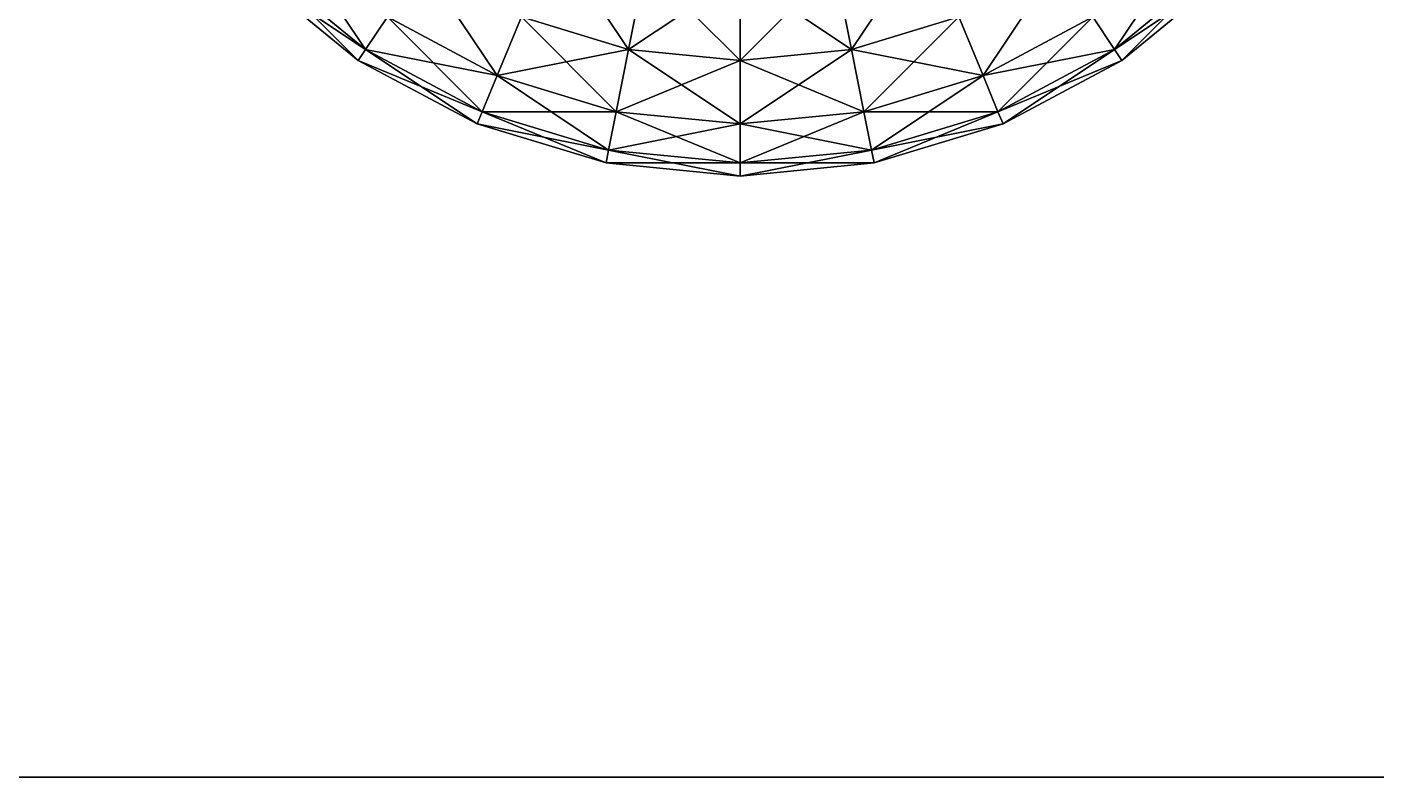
# Model space of a CAD drawing. Header units: millimetres. Extents: x -510 to 550, y -577 to 577.
# Drawn here: x 183.4 to 214.83, y -245 to -227.52 of the extents above; entities that cross this region are included whole.
import ezdxf

# ---------------------------------------------------------------- set-up
doc = ezdxf.new("R2010")
doc.units = ezdxf.units.MM
doc.layers.add('base_visual_7', color=7, linetype='Continuous', true_color=0x1f2b36)
doc.layers.add('base_visual_9', color=7, linetype='Continuous', true_color=0x5c6b75)

msp = doc.modelspace()

# ---------------------------------------------------------------- linework, layer by layer
at = {"layer": 'base_visual_7', "true_color": 0x1f2b36}
for points in [[(155, -245, 270), (245, -185, 270), (245, -245, 270)], [(155, -245, 270), (155, -185, 270), (245, -185, 270)], [(155, -245, 300), (245, -245, 300), (245, -185, 300)], [(155, -245, 300), (245, -185, 300), (155, -185, 300)], [(155, -245, 270), (245, -245, 270), (245, -245, 300)], [(155, -245, 270), (245, -245, 300), (155, -245, 300)]]:
    msp.add_3dface(points, dxfattribs=at)
at = {"layer": 'base_visual_9', "true_color": 0x5c6b75}
for points in [[(189.547, -225.453, 358.877), (191.282, -228.048, 361.879), (188.904, -226.096, 361.879)], [(189.547, -225.453, 358.877), (191.788, -227.291, 358.877), (191.282, -228.048, 361.879)], [(195.67, -225.453, 353.686), (197.405, -228.048, 356.111), (194.909, -227.291, 356.111)], [(195.67, -225.453, 353.686), (197.793, -226.096, 353.686), (197.405, -228.048, 356.111)], [(202.595, -228.048, 373.889), (204.33, -225.453, 376.314), (202.207, -226.096, 376.314)], [(202.595, -228.048, 373.889), (205.091, -227.291, 373.889), (204.33, -225.453, 376.314)], [(208.718, -228.048, 368.121), (210.453, -225.453, 371.123), (208.212, -227.291, 371.123)], [(208.718, -228.048, 368.121), (211.096, -226.096, 368.121), (210.453, -225.453, 371.123)], [(188.904, -226.096, 361.879), (191.111, -228.304, 365), (188.686, -226.314, 365)], [(188.686, -226.314, 365), (191.282, -228.048, 368.121), (188.904, -226.096, 368.121)], [(188.904, -226.096, 361.879), (191.282, -228.048, 361.879), (191.111, -228.304, 365)], [(188.904, -226.096, 368.121), (191.282, -228.048, 368.121), (191.788, -227.291, 371.123)], [(192.609, -226.061, 356.111), (194.343, -228.657, 358.877), (191.788, -227.291, 358.877)], [(192.609, -226.061, 356.111), (194.909, -227.291, 356.111), (194.343, -228.657, 358.877)], [(194.909, -227.291, 373.889), (197.405, -228.048, 373.889), (197.793, -226.096, 376.314)], [(197.793, -226.096, 353.686), (200, -228.304, 356.111), (197.405, -228.048, 356.111)], [(197.405, -228.048, 373.889), (200, -226.314, 376.314), (197.793, -226.096, 376.314)], [(197.793, -226.096, 353.686), (200, -226.314, 353.686), (200, -228.304, 356.111)], [(200, -226.314, 353.686), (202.207, -226.096, 353.686), (202.595, -228.048, 356.111)], [(200, -228.304, 373.889), (202.595, -228.048, 373.889), (202.207, -226.096, 376.314)], [(200, -228.304, 373.889), (202.207, -226.096, 376.314), (200, -226.314, 376.314)], [(202.207, -226.096, 353.686), (205.091, -227.291, 356.111), (202.595, -228.048, 356.111)], [(205.657, -228.657, 371.123), (207.391, -226.061, 373.889), (205.091, -227.291, 373.889)], [(205.657, -228.657, 371.123), (208.212, -227.291, 371.123), (207.391, -226.061, 373.889)], [(208.212, -227.291, 358.877), (211.096, -226.096, 361.879), (208.718, -228.048, 361.879)], [(208.718, -228.048, 361.879), (211.096, -226.096, 361.879), (211.314, -226.314, 365)], [(208.889, -228.304, 365), (211.096, -226.096, 368.121), (208.718, -228.048, 368.121)], [(208.889, -228.304, 365), (211.314, -226.314, 365), (211.096, -226.096, 368.121)], [(188.686, -226.314, 365), (191.111, -228.304, 365), (191.282, -228.048, 368.121)], [(197.405, -228.048, 373.889), (200, -228.304, 373.889), (200, -226.314, 376.314)], [(200, -226.314, 353.686), (202.595, -228.048, 356.111), (200, -228.304, 356.111)], [(208.718, -228.048, 361.879), (211.314, -226.314, 365), (208.889, -228.304, 365)], [(191.788, -227.291, 358.877), (193.995, -229.498, 361.879), (191.282, -228.048, 361.879)], [(191.282, -228.048, 368.121), (194.343, -228.657, 371.123), (191.788, -227.291, 371.123)], [(191.788, -227.291, 358.877), (194.343, -228.657, 358.877), (193.995, -229.498, 361.879)], [(191.788, -227.291, 371.123), (194.343, -228.657, 371.123), (194.909, -227.291, 373.889)], [(194.909, -227.291, 356.111), (197.116, -229.498, 358.877), (194.343, -228.657, 358.877)], [(194.343, -228.657, 371.123), (197.405, -228.048, 373.889), (194.909, -227.291, 373.889)], [(194.909, -227.291, 356.111), (197.405, -228.048, 356.111), (197.116, -229.498, 358.877)], [(202.595, -228.048, 356.111), (205.091, -227.291, 356.111), (205.657, -228.657, 358.877)], [(202.884, -229.498, 371.123), (205.091, -227.291, 373.889), (202.595, -228.048, 373.889)], [(202.884, -229.498, 371.123), (205.657, -228.657, 371.123), (205.091, -227.291, 373.889)], [(205.091, -227.291, 356.111), (208.212, -227.291, 358.877), (205.657, -228.657, 358.877)], [(205.657, -228.657, 358.877), (208.212, -227.291, 358.877), (208.718, -228.048, 361.879)], [(206.005, -229.498, 368.121), (208.212, -227.291, 371.123), (205.657, -228.657, 371.123)], [(206.005, -229.498, 368.121), (208.718, -228.048, 368.121), (208.212, -227.291, 371.123)], [(191.282, -228.048, 361.879), (193.877, -229.782, 365), (191.111, -228.304, 365)], [(191.111, -228.304, 365), (193.995, -229.498, 368.121), (191.282, -228.048, 368.121)], [(191.282, -228.048, 361.879), (193.995, -229.498, 361.879), (193.877, -229.782, 365)], [(191.282, -228.048, 368.121), (193.995, -229.498, 368.121), (194.343, -228.657, 371.123)], [(194.343, -228.657, 371.123), (197.116, -229.498, 371.123), (197.405, -228.048, 373.889)], [(197.405, -228.048, 356.111), (200, -229.782, 358.877), (197.116, -229.498, 358.877)], [(197.116, -229.498, 371.123), (200, -228.304, 373.889), (197.405, -228.048, 373.889)], [(197.405, -228.048, 356.111), (200, -228.304, 356.111), (200, -229.782, 358.877)], [(200, -228.304, 356.111), (202.595, -228.048, 356.111), (202.884, -229.498, 358.877)], [(200, -229.782, 371.123), (202.884, -229.498, 371.123), (202.595, -228.048, 373.889)], [(200, -229.782, 371.123), (202.595, -228.048, 373.889), (200, -228.304, 373.889)], [(202.595, -228.048, 356.111), (205.657, -228.657, 358.877), (202.884, -229.498, 358.877)], [(205.657, -228.657, 358.877), (208.718, -228.048, 361.879), (206.005, -229.498, 361.879)], [(206.005, -229.498, 361.879), (208.718, -228.048, 361.879), (208.889, -228.304, 365)], [(206.123, -229.782, 365), (208.718, -228.048, 368.121), (206.005, -229.498, 368.121)], [(206.123, -229.782, 365), (208.889, -228.304, 365), (208.718, -228.048, 368.121)], [(191.111, -228.304, 365), (193.877, -229.782, 365), (193.995, -229.498, 368.121)], [(197.116, -229.498, 371.123), (200, -229.782, 371.123), (200, -228.304, 373.889)], [(200, -228.304, 356.111), (202.884, -229.498, 358.877), (200, -229.782, 358.877)], [(206.005, -229.498, 361.879), (208.889, -228.304, 365), (206.123, -229.782, 365)], [(194.343, -228.657, 358.877), (196.939, -230.391, 361.879), (193.995, -229.498, 361.879)], [(193.995, -229.498, 368.121), (197.116, -229.498, 371.123), (194.343, -228.657, 371.123)], [(194.343, -228.657, 358.877), (197.116, -229.498, 358.877), (196.939, -230.391, 361.879)], [(202.884, -229.498, 358.877), (205.657, -228.657, 358.877), (206.005, -229.498, 361.879)], [(203.061, -230.391, 368.121), (205.657, -228.657, 371.123), (202.884, -229.498, 371.123)], [(203.061, -230.391, 368.121), (206.005, -229.498, 368.121), (205.657, -228.657, 371.123)], [(193.995, -229.498, 361.879), (196.879, -230.693, 365), (193.877, -229.782, 365)], [(193.877, -229.782, 365), (196.939, -230.391, 368.121), (193.995, -229.498, 368.121)], [(193.995, -229.498, 361.879), (196.939, -230.391, 361.879), (196.879, -230.693, 365)], [(193.995, -229.498, 368.121), (196.939, -230.391, 368.121), (197.116, -229.498, 371.123)], [(197.116, -229.498, 358.877), (200, -230.693, 361.879), (196.939, -230.391, 361.879)], [(196.939, -230.391, 368.121), (200, -229.782, 371.123), (197.116, -229.498, 371.123)], [(197.116, -229.498, 358.877), (200, -229.782, 358.877), (200, -230.693, 361.879)], [(200, -229.782, 358.877), (202.884, -229.498, 358.877), (203.061, -230.391, 361.879)], [(200, -230.693, 368.121), (203.061, -230.391, 368.121), (202.884, -229.498, 371.123)], [(200, -230.693, 368.121), (202.884, -229.498, 371.123), (200, -229.782, 371.123)], [(202.884, -229.498, 358.877), (206.005, -229.498, 361.879), (203.061, -230.391, 361.879)], [(203.061, -230.391, 361.879), (206.005, -229.498, 361.879), (206.123, -229.782, 365)], [(203.121, -230.693, 365), (206.005, -229.498, 368.121), (203.061, -230.391, 368.121)], [(203.121, -230.693, 365), (206.123, -229.782, 365), (206.005, -229.498, 368.121)], [(193.877, -229.782, 365), (196.879, -230.693, 365), (196.939, -230.391, 368.121)], [(196.939, -230.391, 368.121), (200, -230.693, 368.121), (200, -229.782, 371.123)], [(200, -229.782, 358.877), (203.061, -230.391, 361.879), (200, -230.693, 361.879)], [(203.061, -230.391, 361.879), (206.123, -229.782, 365), (203.121, -230.693, 365)], [(196.939, -230.391, 361.879), (200, -231, 365), (196.879, -230.693, 365)], [(196.879, -230.693, 365), (200, -230.693, 368.121), (196.939, -230.391, 368.121)], [(196.939, -230.391, 361.879), (200, -230.693, 361.879), (200, -231, 365)], [(200, -230.693, 361.879), (203.061, -230.391, 361.879), (203.121, -230.693, 365)], [(200, -231, 365), (203.121, -230.693, 365), (203.061, -230.391, 368.121)], [(200, -231, 365), (203.061, -230.391, 368.121), (200, -230.693, 368.121)], [(196.879, -230.693, 365), (200, -231, 365), (200, -230.693, 368.121)], [(200, -230.693, 361.879), (203.121, -230.693, 365), (200, -231, 365)]]:
    msp.add_3dface(points, dxfattribs=at)

doc.saveas('drawing.dxf')
